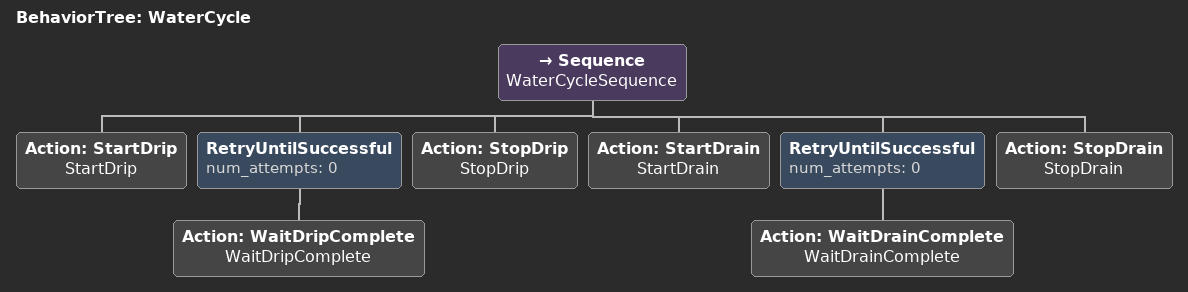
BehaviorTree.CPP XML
<?xml version="1.0"?>
<root BTCPP_format="4" main_tree_to_execute="WaterCycle">
  <BehaviorTree ID="WaterCycle">
    <Sequence name="WaterCycleSequence">

      <!-- Phase 1: Water Dripping -->
      <!-- StartDrip: Write to FESTO IO pin to activate drip valve -->
      <Action ID="StartDrip" name="StartDrip"/>
      <!-- Retry until sensor (read pin) indicates water level reached -->
      <RetryUntilSuccessful num_attempts="0">
        <!-- WaitDripComplete: Read FESTO IO pin to check water level -->
        <Action ID="WaitDripComplete" name="WaitDripComplete"/>
      </RetryUntilSuccessful>
      <!-- StopDrip: Write to FESTO IO pin to deactivate drip valve -->
      <Action ID="StopDrip" name="StopDrip"/>

      <!-- Phase 2: Water Draining -->
      <!-- StartDrain: Write to FESTO IO pin to activate drain valve -->
      <Action ID="StartDrain" name="StartDrain"/>
      <!-- Retry until sensor (read pin) indicates drain complete -->
      <RetryUntilSuccessful num_attempts="0">
        <!-- WaitDrainComplete: Read FESTO IO pin to check drain level -->
        <Action ID="WaitDrainComplete" name="WaitDrainComplete"/>
      </RetryUntilSuccessful>
      <!-- StopDrain: Write to FESTO IO pin to deactivate drain valve -->
      <Action ID="StopDrain" name="StopDrain"/>

    </Sequence>
  </BehaviorTree>
</root>
